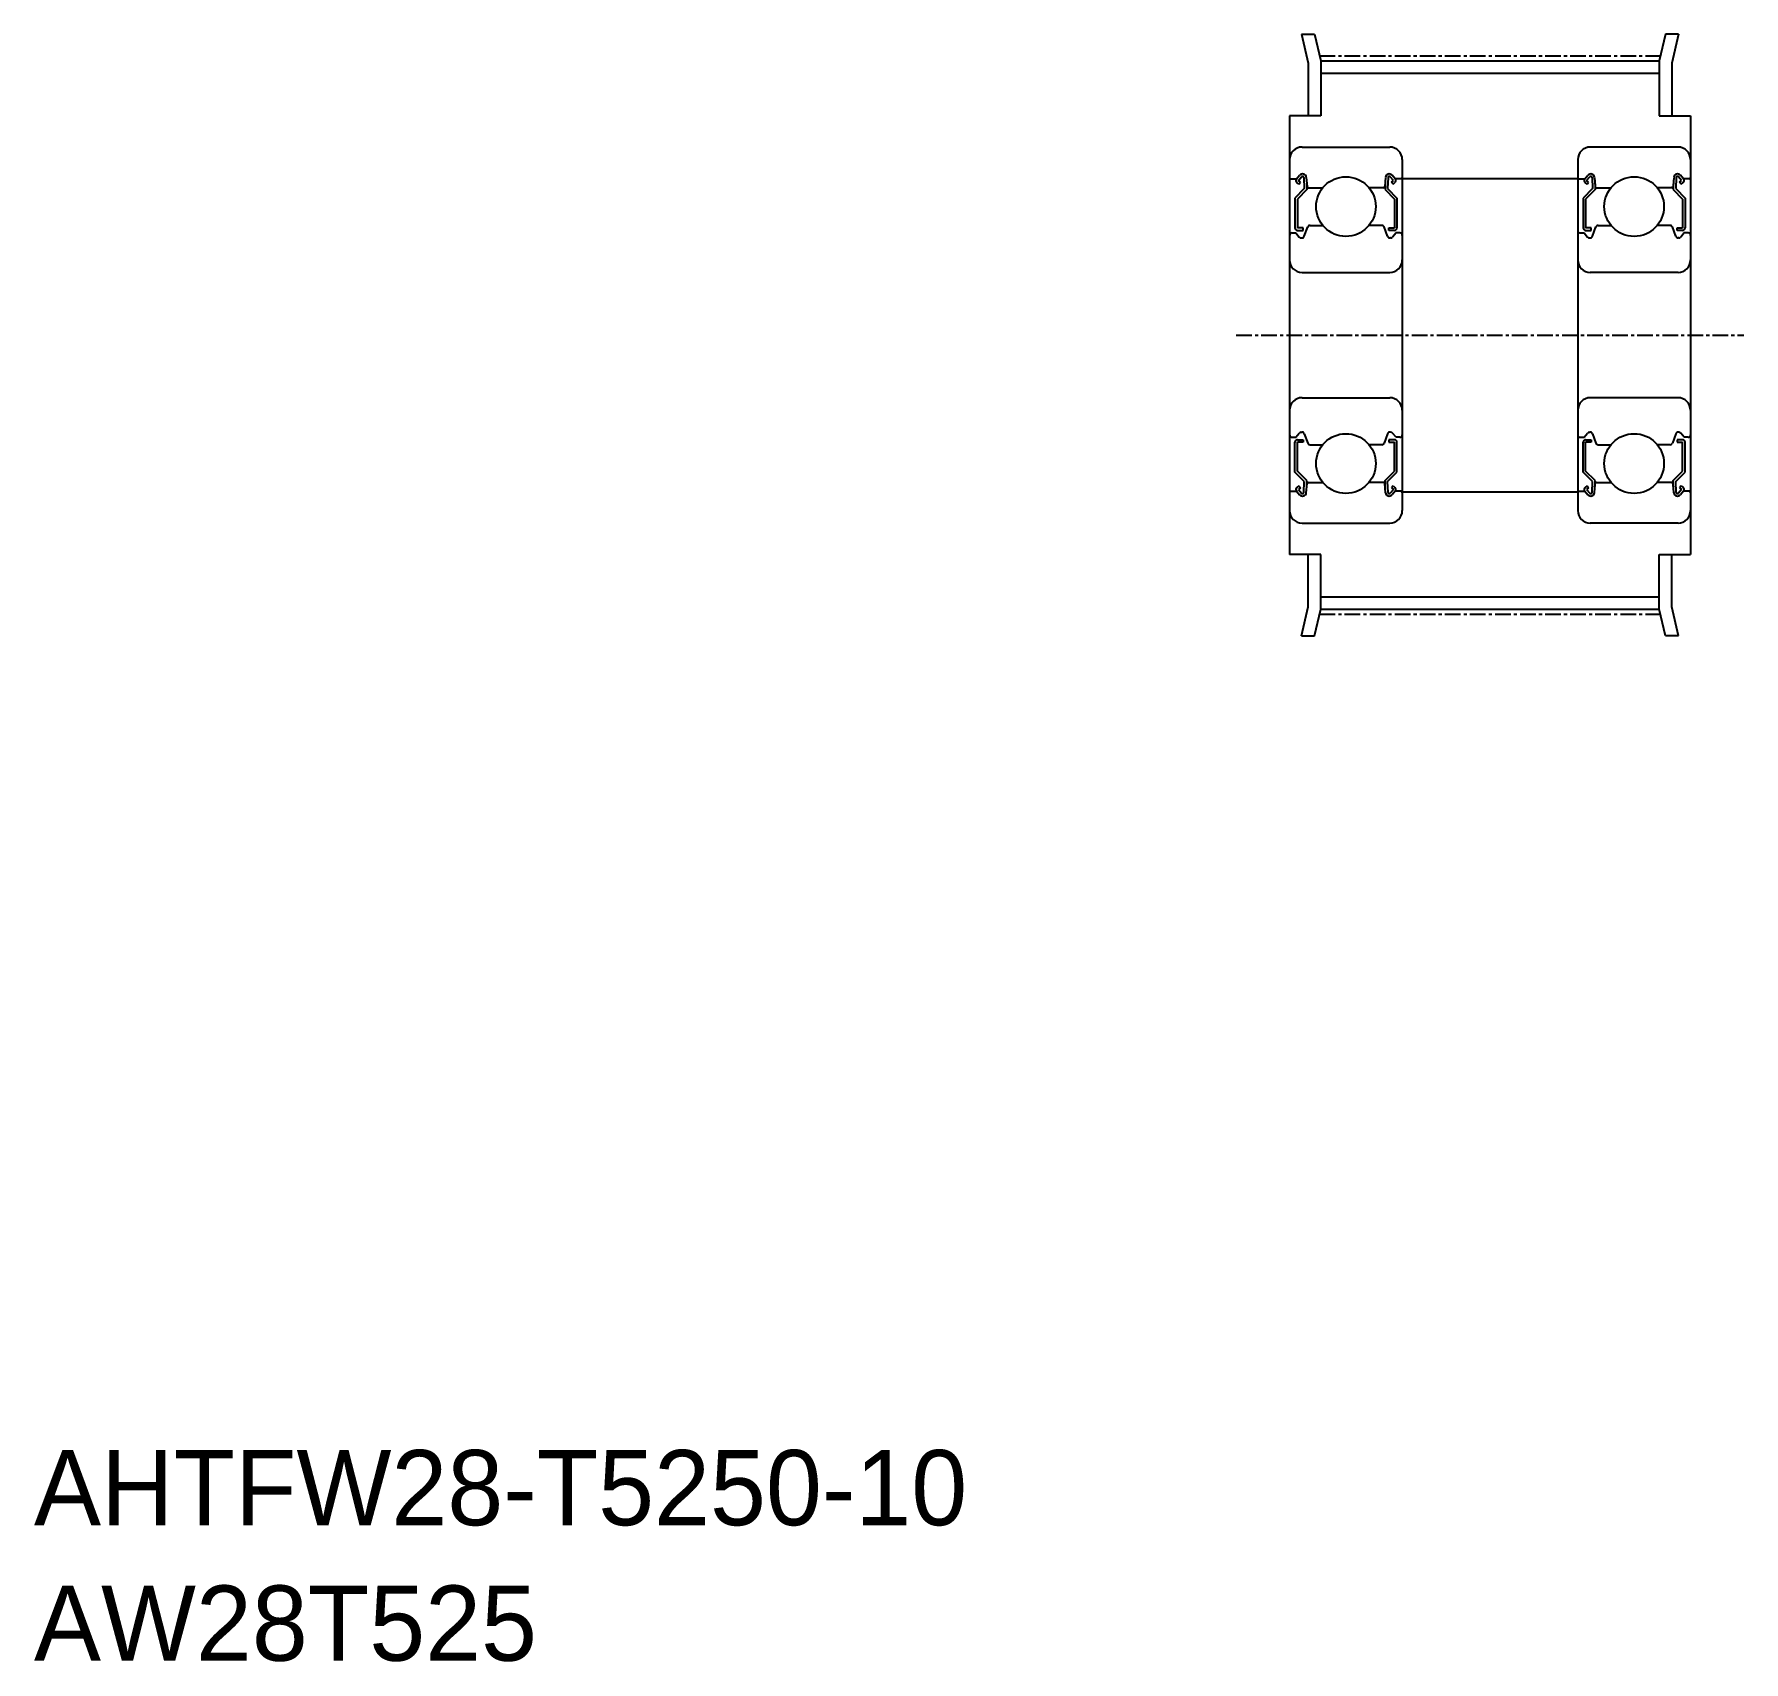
# Model space of a CAD drawing. Extents: x -286 to -150, y -61 to 69.
import ezdxf

# ---------------------------------------------------------------- set-up
doc = ezdxf.new("R2010")
doc.units = 0
doc.linetypes.add('CENTER', pattern=[2, 1.25, -0.25, 0.25, -0.25])
doc.layers.get('0').update_dxf_attribs({"linetype": 'CONTINUOUS'})
doc.layers.add('CENTER', color=1, linetype='CENTER')

msp = doc.modelspace()

# ---------------------------------------------------------------- linework, layer by layer
for p, q in [((-184.85, 68.95), (-184.31, 66.63)), ((-184.85, 68.95), (-183.82, 68.95)), ((-183.82, 68.95), (-183.31, 66.83)), ((-155.8, 68.95), (-156.31, 66.83)), ((-154.77, 68.95), (-155.8, 68.95)), ((-154.77, 68.95), (-155.31, 66.63)), ((-184.31, 66.63), (-184.31, 62.45)), ((-183.31, 66.83), (-156.31, 66.83)), ((-183.31, 66.83), (-183.31, 62.45)), ((-183.31, 65.83), (-156.31, 65.83)), ((-156.31, 66.83), (-156.31, 62.45)), ((-155.31, 66.63), (-155.31, 62.45)), ((-185.81, 62.45), (-185.81, 27.45)), ((-185.81, 62.45), (-185.81, 34.95)), ((-183.31, 62.45), (-185.81, 62.45)), ((-156.31, 62.45), (-153.81, 62.45)), ((-153.81, 62.45), (-153.81, 27.45)), ((-153.81, 62.45), (-153.81, 34.95)), ((-185.81, 58.95), (-185.81, 30.95)), ((-185.81, 58.95), (-185.81, 30.95)), ((-184.81, 59.95), (-177.81, 59.95)), ((-176.81, 58.95), (-176.81, 30.95)), ((-162.81, 58.95), (-162.81, 30.95)), ((-154.81, 59.95), (-161.81, 59.95)), ((-153.81, 58.95), (-153.81, 30.95)), ((-153.81, 58.95), (-153.81, 30.95)), ((-185.71, 57.4), (-185.25, 57.4)), ((-185.25, 57.4), (-185, 57.7)), ((-185.1, 57.27), (-184.85, 57.57)), ((-184.67, 57.51), (-184.63, 56.63)), ((-184.47, 57.53), (-184.41, 56.79)), ((-178.15, 57.53), (-178.21, 56.79)), ((-177.95, 57.51), (-177.99, 56.63)), ((-177.52, 57.27), (-177.77, 57.57)), ((-177.37, 57.4), (-177.62, 57.7)), ((-176.91, 57.4), (-177.37, 57.4)), ((-176.81, 57.45), (-162.81, 57.45)), ((-162.71, 57.4), (-162.25, 57.4)), ((-162.25, 57.4), (-162, 57.7)), ((-162.1, 57.27), (-161.85, 57.57)), ((-161.67, 57.51), (-161.63, 56.63)), ((-161.47, 57.53), (-161.41, 56.79)), ((-155.15, 57.53), (-155.21, 56.79)), ((-154.95, 57.51), (-154.99, 56.63)), ((-154.52, 57.27), (-154.77, 57.57)), ((-154.37, 57.4), (-154.62, 57.7)), ((-153.91, 57.4), (-154.37, 57.4)), ((-184.63, 56.63), (-185.38, 55.88)), ((-185.07, 56.99), (-185.23, 57.12)), ((-184.43, 56.55), (-185.18, 55.8)), ((-184.94, 57.14), (-185.1, 57.27)), ((-185.07, 56.99), (-184.94, 57.14)), ((-184.43, 57.02), (-184.43, 56.55)), ((-184.31, 56.7), (-183.16, 56.7)), ((-178.31, 56.7), (-179.46, 56.7)), ((-178.19, 57.02), (-178.19, 56.55)), ((-178.19, 56.55), (-177.44, 55.8)), ((-177.99, 56.63), (-177.24, 55.88)), ((-177.68, 57.14), (-177.52, 57.27)), ((-177.55, 56.99), (-177.68, 57.14)), ((-177.55, 56.99), (-177.4, 57.12)), ((-161.63, 56.63), (-162.38, 55.88)), ((-162.07, 56.99), (-162.23, 57.12)), ((-161.43, 56.55), (-162.18, 55.8)), ((-161.94, 57.14), (-162.1, 57.27)), ((-162.07, 56.99), (-161.94, 57.14)), ((-161.43, 57.02), (-161.43, 56.55)), ((-161.31, 56.7), (-160.16, 56.7)), ((-155.31, 56.7), (-156.46, 56.7)), ((-155.19, 57.02), (-155.19, 56.55)), ((-155.19, 56.55), (-154.44, 55.8)), ((-154.99, 56.63), (-154.24, 55.88)), ((-154.68, 57.14), (-154.52, 57.27)), ((-154.55, 56.99), (-154.68, 57.14)), ((-154.55, 56.99), (-154.4, 57.12)), ((-185.38, 55.88), (-185.38, 53.5)), ((-185.18, 55.8), (-185.18, 53.5)), ((-177.44, 55.8), (-177.44, 53.5)), ((-177.24, 55.88), (-177.24, 53.5)), ((-162.38, 55.88), (-162.38, 53.5)), ((-162.18, 55.8), (-162.18, 53.5)), ((-154.44, 55.8), (-154.44, 53.5)), ((-154.24, 55.88), (-154.24, 53.5)), ((-184.73, 53.5), (-185.18, 53.5)), ((-185.18, 53.3), (-184.73, 53.3)), ((-184.73, 53.3), (-184.73, 53.5)), ((-184.63, 52.83), (-184.36, 53.57)), ((-184.17, 53.7), (-183.16, 53.7)), ((-178.45, 53.7), (-179.46, 53.7)), ((-177.99, 52.83), (-178.26, 53.57)), ((-177.89, 53.5), (-177.44, 53.5)), ((-177.89, 53.3), (-177.89, 53.5)), ((-177.44, 53.3), (-177.89, 53.3)), ((-161.73, 53.5), (-162.18, 53.5)), ((-162.18, 53.3), (-161.73, 53.3)), ((-161.73, 53.3), (-161.73, 53.5)), ((-161.63, 52.83), (-161.36, 53.57)), ((-161.17, 53.7), (-160.16, 53.7)), ((-155.45, 53.7), (-156.46, 53.7)), ((-154.99, 52.83), (-155.26, 53.57)), ((-154.89, 53.5), (-154.44, 53.5)), ((-154.89, 53.3), (-154.89, 53.5)), ((-154.44, 53.3), (-154.89, 53.3)), ((-185.61, 53.1), (-185.31, 53.1)), ((-185.31, 53.1), (-185.03, 52.77)), ((-184.88, 52.7), (-184.82, 52.7)), ((-177.74, 52.7), (-177.8, 52.7)), ((-177.31, 53.1), (-177.59, 52.77)), ((-177.01, 53.1), (-177.31, 53.1)), ((-162.61, 53.1), (-162.31, 53.1)), ((-162.31, 53.1), (-162.03, 52.77)), ((-161.88, 52.7), (-161.82, 52.7)), ((-154.74, 52.7), (-154.8, 52.7)), ((-154.31, 53.1), (-154.59, 52.77)), ((-154.01, 53.1), (-154.31, 53.1)), ((-184.81, 49.95), (-177.81, 49.95)), ((-154.81, 49.95), (-161.81, 49.95)), ((-184.81, 39.95), (-177.81, 39.95)), ((-154.81, 39.95), (-161.81, 39.95)), ((-185.31, 36.8), (-185.03, 37.13)), ((-184.88, 37.2), (-184.82, 37.2)), ((-184.63, 37.07), (-184.36, 36.33)), ((-177.99, 37.07), (-178.26, 36.33)), ((-177.74, 37.2), (-177.8, 37.2)), ((-177.31, 36.8), (-177.59, 37.13)), ((-162.31, 36.8), (-162.03, 37.13)), ((-161.88, 37.2), (-161.82, 37.2)), ((-161.63, 37.07), (-161.36, 36.33)), ((-154.99, 37.07), (-155.26, 36.33)), ((-154.74, 37.2), (-154.8, 37.2)), ((-154.31, 36.8), (-154.59, 37.13)), ((-185.61, 36.8), (-185.31, 36.8)), ((-185.38, 34.02), (-185.38, 36.4)), ((-185.18, 36.6), (-184.73, 36.6)), ((-185.18, 34.1), (-185.18, 36.4)), ((-184.73, 36.4), (-185.18, 36.4)), ((-184.73, 36.6), (-184.73, 36.4)), ((-184.17, 36.2), (-183.16, 36.2)), ((-178.45, 36.2), (-179.46, 36.2)), ((-177.44, 36.6), (-177.89, 36.6)), ((-177.89, 36.6), (-177.89, 36.4)), ((-177.89, 36.4), (-177.44, 36.4)), ((-177.44, 34.1), (-177.44, 36.4)), ((-177.01, 36.8), (-177.31, 36.8)), ((-177.24, 34.02), (-177.24, 36.4)), ((-162.61, 36.8), (-162.31, 36.8)), ((-162.38, 34.02), (-162.38, 36.4)), ((-162.18, 36.6), (-161.73, 36.6)), ((-162.18, 34.1), (-162.18, 36.4)), ((-161.73, 36.4), (-162.18, 36.4)), ((-161.73, 36.6), (-161.73, 36.4)), ((-161.17, 36.2), (-160.16, 36.2)), ((-155.45, 36.2), (-156.46, 36.2)), ((-154.44, 36.6), (-154.89, 36.6)), ((-154.89, 36.6), (-154.89, 36.4)), ((-154.89, 36.4), (-154.44, 36.4)), ((-154.44, 34.1), (-154.44, 36.4)), ((-154.01, 36.8), (-154.31, 36.8)), ((-154.24, 34.02), (-154.24, 36.4)), ((-184.63, 33.27), (-185.38, 34.02)), ((-185.07, 32.91), (-185.23, 32.78)), ((-184.43, 33.35), (-185.18, 34.1)), ((-184.94, 32.76), (-185.1, 32.63)), ((-185.07, 32.91), (-184.94, 32.76)), ((-184.67, 32.39), (-184.63, 33.27)), ((-184.47, 32.37), (-184.41, 33.11)), ((-184.43, 32.88), (-184.43, 33.35)), ((-184.31, 33.2), (-183.16, 33.2)), ((-184.02, 33.2), (-184.02, 33.2)), ((-183.73, 33.2), (-183.73, 33.2)), ((-178.31, 33.2), (-179.46, 33.2)), ((-178.15, 32.37), (-178.21, 33.11)), ((-178.19, 33.35), (-177.44, 34.1)), ((-178.19, 32.88), (-178.19, 33.35)), ((-177.99, 33.27), (-177.24, 34.02)), ((-177.95, 32.39), (-177.99, 33.27)), ((-177.55, 32.91), (-177.68, 32.76)), ((-177.68, 32.76), (-177.52, 32.63)), ((-177.55, 32.91), (-177.4, 32.78)), ((-161.63, 33.27), (-162.38, 34.02)), ((-162.07, 32.91), (-162.23, 32.78)), ((-161.43, 33.35), (-162.18, 34.1)), ((-161.94, 32.76), (-162.1, 32.63)), ((-162.07, 32.91), (-161.94, 32.76)), ((-161.67, 32.39), (-161.63, 33.27)), ((-161.47, 32.37), (-161.41, 33.11)), ((-161.43, 32.88), (-161.43, 33.35)), ((-161.31, 33.2), (-160.16, 33.2)), ((-155.31, 33.2), (-156.46, 33.2)), ((-155.89, 33.2), (-155.89, 33.2)), ((-155.6, 33.2), (-155.6, 33.2)), ((-155.15, 32.37), (-155.21, 33.11)), ((-155.19, 33.35), (-154.44, 34.1)), ((-155.19, 32.88), (-155.19, 33.35)), ((-154.99, 33.27), (-154.24, 34.02)), ((-154.95, 32.39), (-154.99, 33.27)), ((-154.55, 32.91), (-154.68, 32.76)), ((-154.68, 32.76), (-154.52, 32.63)), ((-154.55, 32.91), (-154.4, 32.78)), ((-185.71, 32.5), (-185.25, 32.5)), ((-185.25, 32.5), (-185, 32.2)), ((-185.1, 32.63), (-184.85, 32.33)), ((-177.52, 32.63), (-177.77, 32.33)), ((-177.37, 32.5), (-177.62, 32.2)), ((-176.91, 32.5), (-177.37, 32.5)), ((-176.81, 32.45), (-162.81, 32.45)), ((-162.71, 32.5), (-162.25, 32.5)), ((-162.25, 32.5), (-162, 32.2)), ((-162.1, 32.63), (-161.85, 32.33)), ((-154.52, 32.63), (-154.77, 32.33)), ((-154.37, 32.5), (-154.62, 32.2)), ((-153.91, 32.5), (-154.37, 32.5)), ((-184.81, 29.95), (-177.81, 29.95)), ((-154.81, 29.95), (-161.81, 29.95)), ((-183.31, 27.45), (-185.81, 27.45)), ((-184.31, 23.27), (-184.31, 27.45)), ((-183.31, 23.08), (-183.31, 27.45)), ((-156.31, 23.08), (-156.31, 27.45)), ((-156.31, 27.45), (-153.81, 27.45)), ((-155.31, 23.27), (-155.31, 27.45)), ((-184.85, 20.95), (-184.31, 23.27)), ((-183.31, 24.07), (-156.31, 24.07)), ((-154.77, 20.95), (-155.31, 23.27)), ((-183.82, 20.95), (-183.31, 23.08)), ((-183.31, 23.08), (-156.31, 23.08)), ((-155.8, 20.95), (-156.31, 23.08)), ((-184.85, 20.95), (-183.82, 20.95)), ((-154.77, 20.95), (-155.8, 20.95))]:
    msp.add_line(p, q)
for centre in [(-181.31, 55.2), (-158.31, 55.2), (-181.31, 34.7), (-158.31, 34.7)]:
    msp.add_circle(centre, 2.38)
for centre, radius, start, end in [((-184.81, 58.95), 1, 90, 180), ((-177.81, 58.95), 1, 0, 90), ((-161.81, 58.95), 1, 90, 180), ((-154.81, 58.95), 1, 0, 90), ((-185.71, 57.5), 0.1, 180, 270), ((-185.1, 57.27), 0.2, 140.0029, 230.087), ((-184.77, 57.51), 0.3, 4.9968, 140.0029), ((-184.77, 57.51), 0.1, 2.8198, 140.0022), ((-177.85, 57.51), 0.3, 39.9971, 175.0032), ((-177.85, 57.51), 0.1, 39.9978, 177.1802), ((-177.52, 57.27), 0.2, 309.913, 39.9971), ((-176.91, 57.5), 0.1, 270, 0), ((-162.71, 57.5), 0.1, 180, 270), ((-162.1, 57.27), 0.2, 140.0029, 230.087), ((-161.77, 57.51), 0.3, 4.9968, 140.0029), ((-161.77, 57.51), 0.1, 2.8198, 140.0022), ((-154.85, 57.51), 0.3, 39.9971, 175.0032), ((-154.85, 57.51), 0.1, 39.9978, 177.1802), ((-154.52, 57.27), 0.2, 309.913, 39.9971), ((-153.91, 57.5), 0.1, 270, 0), ((-184.31, 56.8), 0.1, 184.9968, 269.9995), ((-178.31, 56.8), 0.1, 270.0005, 355.0032), ((-161.31, 56.8), 0.1, 184.9968, 269.9995), ((-155.31, 56.8), 0.1, 270.0005, 355.0032), ((-185.18, 53.5), 0.2, 180, 270), ((-184.17, 53.5), 0.2, 90, 159.9914), ((-178.45, 53.5), 0.2, 20.0086, 90), ((-177.44, 53.5), 0.2, 270, 0), ((-162.18, 53.5), 0.2, 180, 270), ((-161.17, 53.5), 0.2, 90, 159.9914), ((-155.45, 53.5), 0.2, 20.0086, 90), ((-154.44, 53.5), 0.2, 270, 0), ((-185.61, 52.9), 0.2, 90, 180), ((-184.88, 52.9), 0.2, 219.995, 270), ((-184.82, 52.9), 0.2, 270, 339.9914), ((-177.8, 52.9), 0.2, 200.0086, 270), ((-177.74, 52.9), 0.2, 270, 320.005), ((-177.01, 52.9), 0.2, 0, 90), ((-162.61, 52.9), 0.2, 90, 180), ((-161.88, 52.9), 0.2, 219.995, 270), ((-161.82, 52.9), 0.2, 270, 339.9914), ((-154.8, 52.9), 0.2, 200.0086, 270), ((-154.74, 52.9), 0.2, 270, 320.005), ((-154.01, 52.9), 0.2, 0, 90), ((-184.81, 50.95), 1, 180, 270), ((-177.81, 50.95), 1, 270, 0), ((-161.81, 50.95), 1, 180, 270), ((-154.81, 50.95), 1, 270, 0), ((-184.81, 38.95), 1, 90, 180), ((-177.81, 38.95), 1, 0, 90), ((-161.81, 38.95), 1, 90, 180), ((-154.81, 38.95), 1, 0, 90), ((-185.61, 37), 0.2, 180, 270), ((-184.88, 37), 0.2, 90, 140.005), ((-184.82, 37), 0.2, 20.0086, 90), ((-177.8, 37), 0.2, 90, 159.9914), ((-177.74, 37), 0.2, 39.995, 90), ((-177.01, 37), 0.2, 270, 0), ((-162.61, 37), 0.2, 180, 270), ((-161.88, 37), 0.2, 90, 140.005), ((-161.82, 37), 0.2, 20.0086, 90), ((-154.8, 37), 0.2, 90, 159.9914), ((-154.74, 37), 0.2, 39.995, 90), ((-154.01, 37), 0.2, 270, 0), ((-185.18, 36.4), 0.2, 90, 180), ((-184.17, 36.4), 0.2, 200.0086, 270), ((-178.45, 36.4), 0.2, 270, 339.9914), ((-177.44, 36.4), 0.2, 0, 90), ((-162.18, 36.4), 0.2, 90, 180), ((-161.17, 36.4), 0.2, 200.0086, 270), ((-155.45, 36.4), 0.2, 270, 339.9914), ((-154.44, 36.4), 0.2, 0, 90), ((-185.1, 32.63), 0.2, 129.913, 219.9971), ((-184.31, 33.1), 0.1, 90.0005, 175.0032), ((-178.31, 33.1), 0.1, 4.9968, 89.9995), ((-177.52, 32.63), 0.2, 320.0029, 50.087), ((-162.1, 32.63), 0.2, 129.913, 219.9971), ((-161.31, 33.1), 0.1, 90.0005, 175.0032), ((-155.31, 33.1), 0.1, 4.9968, 89.9995), ((-154.52, 32.63), 0.2, 320.0029, 50.087), ((-185.71, 32.4), 0.1, 90, 180), ((-184.77, 32.4), 0.3, 219.9971, 355.0032), ((-184.77, 32.4), 0.1, 219.9978, 357.1802), ((-177.85, 32.4), 0.3, 184.9968, 320.0029), ((-177.85, 32.4), 0.1, 182.8198, 320.0022), ((-176.91, 32.4), 0.1, 0, 90), ((-162.71, 32.4), 0.1, 90, 180), ((-161.77, 32.4), 0.3, 219.9971, 355.0032), ((-161.77, 32.4), 0.1, 219.9978, 357.1802), ((-154.85, 32.4), 0.3, 184.9968, 320.0029), ((-154.85, 32.4), 0.1, 182.8198, 320.0022), ((-153.91, 32.4), 0.1, 0, 90), ((-184.81, 30.95), 1, 180, 270), ((-177.81, 30.95), 1, 270, 0), ((-161.81, 30.95), 1, 180, 270), ((-154.81, 30.95), 1, 270, 0)]:
    msp.add_arc(centre, radius, start, end)
at = {"layer": 'CENTER', "color": 1, "linetype": 'CENTER'}
for p, q in [((-183.41, 67.23), (-156.21, 67.23)), ((-190.06, 44.95), (-149.56, 44.95)), ((-183.41, 22.67), (-156.21, 22.67))]:
    msp.add_line(p, q, dxfattribs=at)

# ---------------------------------------------------------------- texts
at = {"color": 7, "linetype": 'CONTINUOUS'}
for s, p in [('AHTFW28-T5250-10', (-285.99, -50)), ('AW28T525', (-285.99, -60.81))]:
    msp.add_text(s, height=6, dxfattribs=at).set_placement(p)

doc.saveas('drawing.dxf')
